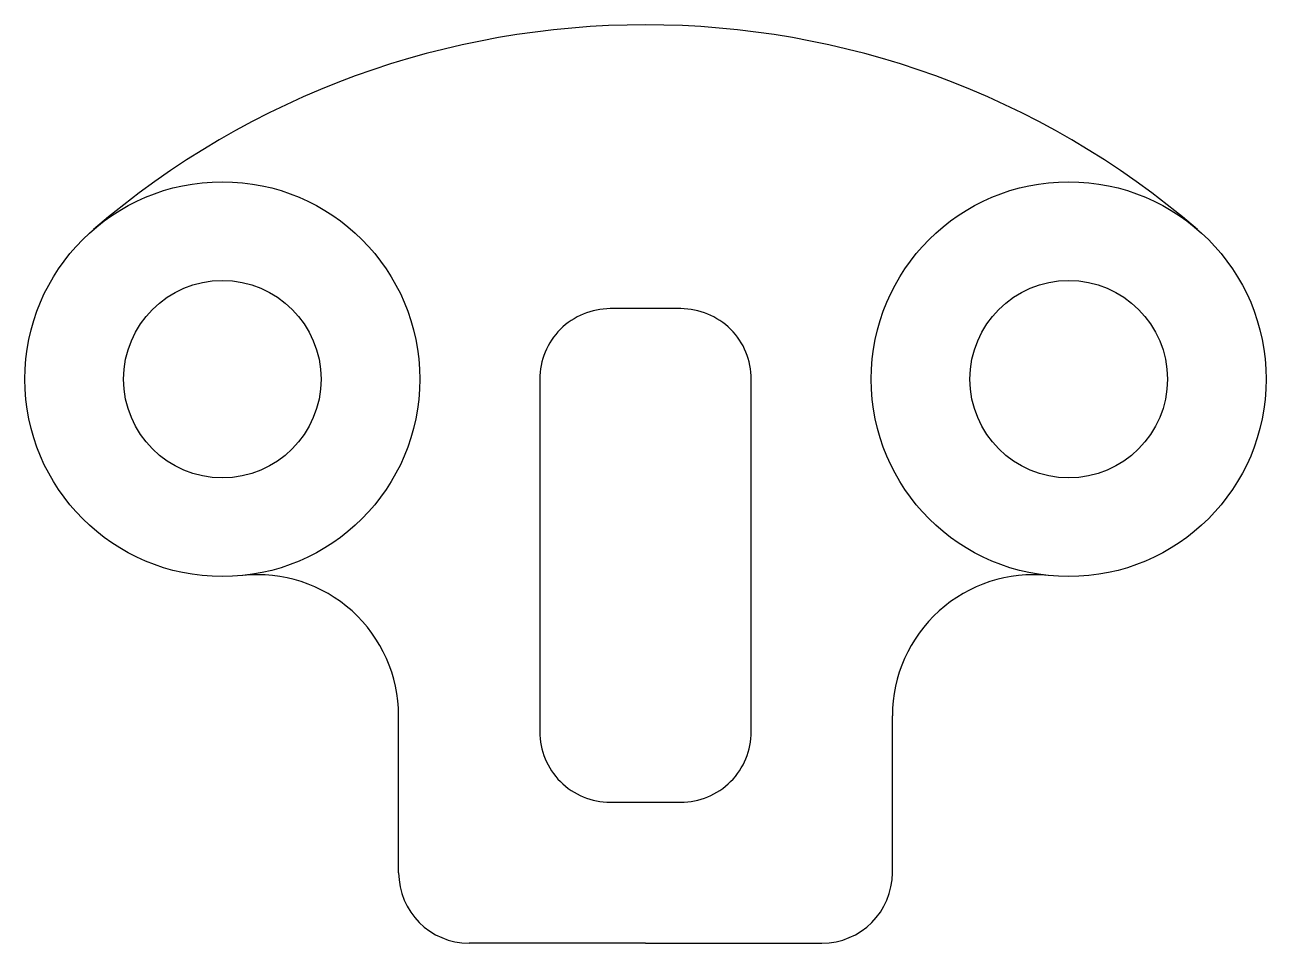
# Model space of a CAD drawing. Header units: millimetres. Extents: x 2717.7 to 2735.3, y 1969.5 to 1982.6.
import ezdxf

# ---------------------------------------------------------------- set-up
doc = ezdxf.new("R2010")
doc.units = ezdxf.units.MM

msp = doc.modelspace()

# ---------------------------------------------------------------- linework, layer by layer
for p, q in [((2723.01, 1970.546), (2723.01, 1972.772)), ((2730.01, 1970.546), (2730.01, 1972.772)), ((2726.51, 1969.546), (2724.01, 1969.546)), ((2726.51, 1969.546), (2729.01, 1969.546))]:
    msp.add_line(p, q)
msp.add_lwpolyline([(2726.01, 1971.546), (2727.01, 1971.546, 0.414214), (2728.01, 1972.546), (2728.01, 1977.546, 0.414214), (2727.01, 1978.546), (2726.01, 1978.546, 0.414214), (2725.01, 1977.546), (2725.01, 1972.546, 0.414214)], format="xyb", close=True)
for centre, radius in [((2720.51, 1977.546), 2.8), ((2732.51, 1977.546), 2.8), ((2720.51, 1977.546), 1.4), ((2732.51, 1977.546), 1.4)]:
    msp.add_circle(centre, radius)
for centre, radius, start, end in [((2726.51, 1970.572), 12, 49.2943, 130.7057), ((2721.01, 1972.772), 2, 0, 95.9792), ((2732.01, 1972.772), 2, 84.0208, 180), ((2724.01, 1970.546), 1, 180, 270), ((2729.01, 1970.546), 1, 270, 0)]:
    msp.add_arc(centre, radius, start, end)

doc.saveas('drawing.dxf')
